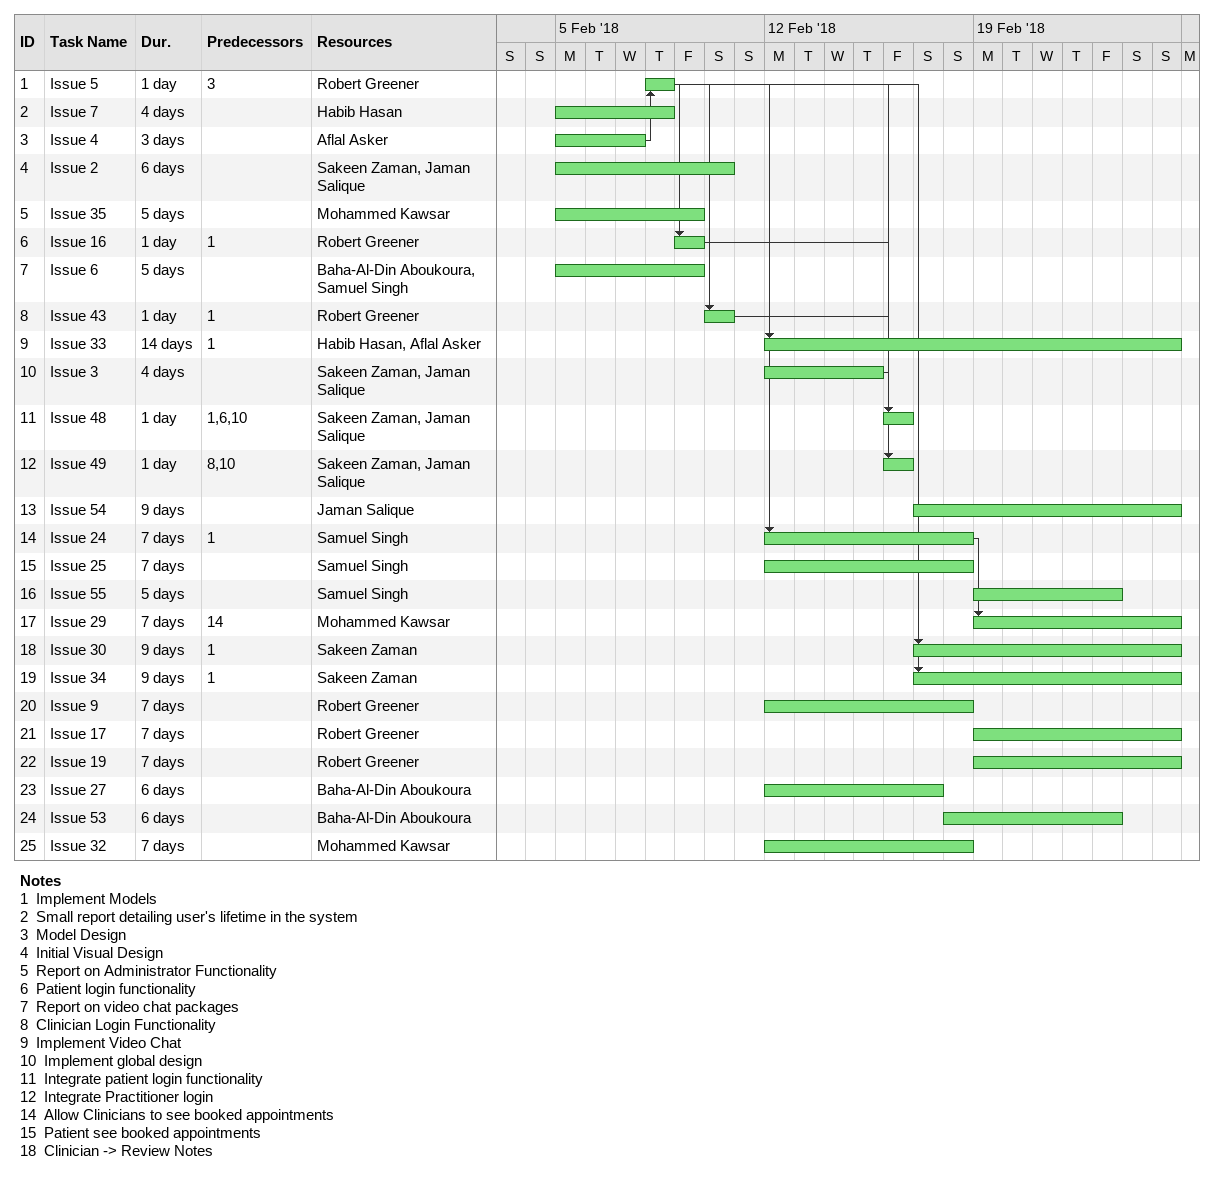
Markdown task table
| ID | Task | Duration | Start | Finish | Predecessors | Resources |
|---|---|---|---|---|---|---|
| 1 | Issue 5 | 1d | 2018-02-08 | 2018-02-08 | 3 | Robert Greener |
| 2 | Issue 7 | 4d | 2018-02-05 | 2018-02-08 |  | Habib Hasan |
| 3 | Issue 4 | 3d | 2018-02-05 | 2018-02-07 |  | Aflal Asker |
| 4 | Issue 2 | 6d | 2018-02-05 | 2018-02-10 |  | Sakeen Zaman, Jaman Salique |
| 5 | Issue 35 | 5d | 2018-02-05 | 2018-02-09 |  | Mohammed Kawsar |
| 6 | Issue 16 | 1d | 2018-02-09 | 2018-02-09 | 1 | Robert Greener |
| 7 | Issue 6 | 5d | 2018-02-05 | 2018-02-09 |  | Baha-Al-Din Aboukoura, Samuel Singh |
| 8 | Issue 43 | 1d | 2018-02-10 | 2018-02-10 | 1 | Robert Greener |
| 9 | Issue 33 | 14d | 2018-02-12 | 2018-02-25 | 1 | Habib Hasan, Aflal Asker |
| 10 | Issue 3 | 4d | 2018-02-12 | 2018-02-15 |  | Sakeen Zaman, Jaman Salique |
| 11 | Issue 48 | 1d | 2018-02-16 | 2018-02-16 | 1, 6, 10 | Sakeen Zaman, Jaman Salique |
| 12 | Issue 49 | 1d | 2018-02-16 | 2018-02-16 | 8, 10 | Sakeen Zaman, Jaman Salique |
| 13 | Issue 54 | 9d | 2018-02-17 | 2018-02-25 |  | Jaman Salique |
| 14 | Issue 24 | 7d | 2018-02-12 | 2018-02-18 | 1 | Samuel Singh |
| 15 | Issue 25 | 7d | 2018-02-12 | 2018-02-18 |  | Samuel Singh |
| 16 | Issue 55 | 5d | 2018-02-19 | 2018-02-23 |  | Samuel Singh |
| 17 | Issue 29 | 7d | 2018-02-19 | 2018-02-25 | 14 | Mohammed Kawsar |
| 18 | Issue 30 | 9d | 2018-02-17 | 2018-02-25 | 1 | Sakeen Zaman |
| 19 | Issue 34 | 9d | 2018-02-17 | 2018-02-25 | 1 | Sakeen Zaman |
| 20 | Issue 9 | 7d | 2018-02-12 | 2018-02-18 |  | Robert Greener |
| 21 | Issue 17 | 7d | 2018-02-19 | 2018-02-25 |  | Robert Greener |
| 22 | Issue 19 | 7d | 2018-02-19 | 2018-02-25 |  | Robert Greener |
| 23 | Issue 27 | 6d | 2018-02-12 | 2018-02-17 |  | Baha-Al-Din Aboukoura |
| 24 | Issue 53 | 6d | 2018-02-18 | 2018-02-23 |  | Baha-Al-Din Aboukoura |
| 25 | Issue 32 | 7d | 2018-02-12 | 2018-02-18 |  | Mohammed Kawsar |

Notes
- 1: Implement Models
- 2: Small report detailing user's lifetime in the system
- 3: Model Design
- 4: Initial Visual Design
- 5: Report on Administrator Functionality
- 6: Patient login functionality
- 7: Report on video chat packages
- 8: Clinician Login Functionality
- 9: Implement Video Chat
- 10: Implement global design
- 11: Integrate patient login functionality
- 12: Integrate Practitioner login
- 14: Allow Clinicians to see booked appointments
- 15: Patient see booked appointments
- 18: Clinician -> Review Notes
